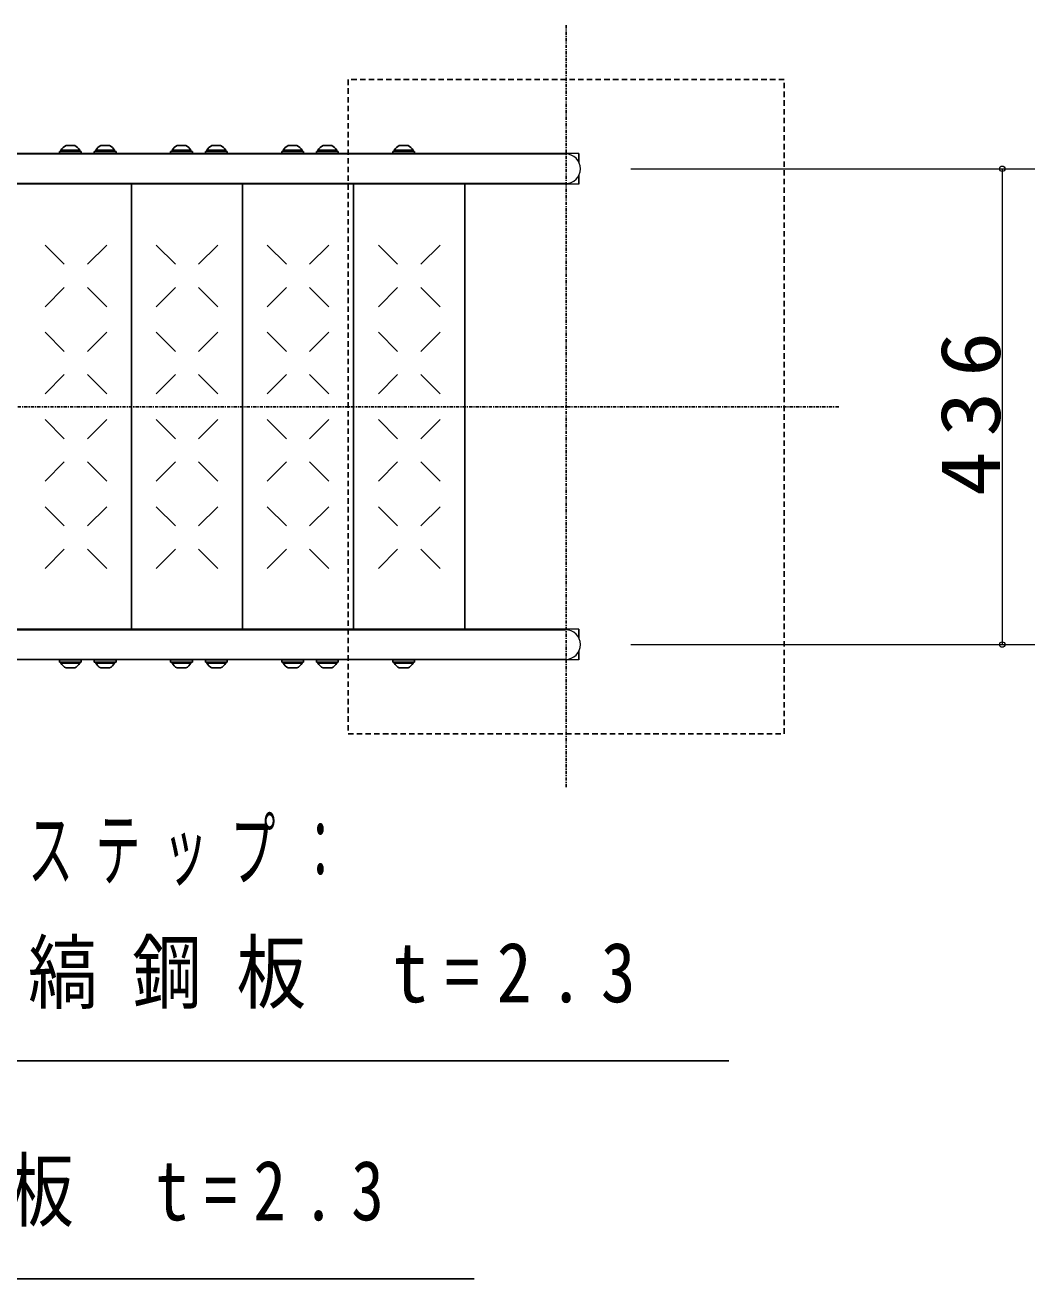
# Model space of a CAD drawing. Units: millimetres at full size; details may follow other scales. Extents: x -11723 to 28, y -1854 to 8010.
# Drawn here: x -6284 to -5358, y 6130 to 7280 of the extents above; entities that cross this region are included whole.
import ezdxf

# ---------------------------------------------------------------- set-up
doc = ezdxf.new("R2010")
doc.units = ezdxf.units.MM
doc.linetypes.add('USER2', pattern=[6, 3, -1, 1, -1])
doc.linetypes.add('USER4', pattern=[8, 5, -3])
doc.layers.add('線', color=2, linetype='Continuous', lineweight=25)
doc.layers.add('補助', color=2, linetype='Continuous', lineweight=13)
doc.styles.add('ＭＳ ゴシック', font='')
doc.styles.get('ＭＳ ゴシック').set_extended_font_data('MS Gothic')

# ---------------------------------------------------------------- blocks, each defined once
blk = doc.blocks.new('dimension_origin')
at = {"color": 0, "linetype": 'Continuous', "lineweight": -2}
blk.add_circle((0, 0), 1.25, dxfattribs=at)

msp = doc.modelspace()

# ---------------------------------------------------------------- linework, layer by layer
at = {"layer": '線', "color": 20, "linetype": 'USER2'}
for p, q in [((-5787.943, 7280), (-5787.943, 6580)), ((-5537.943, 6930), (-10461.246, 6930))]:
    msp.add_line(p, q, dxfattribs=at)
at = {"layer": '線'}
for p, q in [((-6251.271, 7164.2), (-6251.271, 7165.2)), ((-6233.971, 7165.2), (-6251.271, 7165.2)), ((-6238.621, 7169.55), (-6246.621, 7169.55)), ((-6233.971, 7164.2), (-6233.971, 7165.2)), ((-6219.366, 7164.2), (-6219.366, 7165.2)), ((-6202.066, 7165.2), (-6219.366, 7165.2)), ((-6206.716, 7169.55), (-6214.716, 7169.55)), ((-6202.066, 7164.2), (-6202.066, 7165.2)), ((-6149.366, 7164.2), (-6149.366, 7165.2)), ((-6132.066, 7165.2), (-6149.366, 7165.2)), ((-6136.716, 7169.55), (-6144.716, 7169.55)), ((-6132.066, 7164.2), (-6132.066, 7165.2)), ((-6117.461, 7164.2), (-6117.461, 7165.2)), ((-6100.161, 7165.2), (-6117.461, 7165.2)), ((-6104.811, 7169.55), (-6112.811, 7169.55)), ((-6100.161, 7164.2), (-6100.161, 7165.2)), ((-6047.461, 7164.2), (-6047.461, 7165.2)), ((-6030.161, 7165.2), (-6047.461, 7165.2)), ((-6034.811, 7169.55), (-6042.811, 7169.55)), ((-6030.161, 7164.2), (-6030.161, 7165.2)), ((-6015.556, 7164.2), (-6015.556, 7165.2)), ((-5998.256, 7165.2), (-6015.556, 7165.2)), ((-6002.906, 7169.55), (-6010.906, 7169.55)), ((-5998.256, 7164.2), (-5998.256, 7165.2)), ((-5945.556, 7164.2), (-5945.556, 7165.2)), ((-5928.256, 7165.2), (-5945.556, 7165.2)), ((-5932.906, 7169.55), (-5940.906, 7169.55)), ((-5928.256, 7164.2), (-5928.256, 7165.2)), ((-5788.441, 7161.8), (-6691.369, 7161.8)), ((-6252.621, 7164.2), (-6252.621, 7162.2)), ((-6232.621, 7164.2), (-6252.621, 7164.2)), ((-6232.621, 7162.2), (-6252.621, 7162.2)), ((-6233.971, 7164.2), (-6251.271, 7164.2)), ((-6232.621, 7164.2), (-6232.621, 7162.2)), ((-6220.716, 7164.2), (-6220.716, 7162.2)), ((-6200.716, 7164.2), (-6220.716, 7164.2)), ((-6200.716, 7162.2), (-6220.716, 7162.2)), ((-6202.066, 7164.2), (-6219.366, 7164.2)), ((-6200.716, 7164.2), (-6200.716, 7162.2)), ((-6150.716, 7164.2), (-6150.716, 7162.2)), ((-6130.716, 7164.2), (-6150.716, 7164.2)), ((-6130.716, 7162.2), (-6150.716, 7162.2)), ((-6132.066, 7164.2), (-6149.366, 7164.2)), ((-6130.716, 7164.2), (-6130.716, 7162.2)), ((-6118.811, 7164.2), (-6118.811, 7162.2)), ((-6098.811, 7164.2), (-6118.811, 7164.2)), ((-6098.811, 7162.2), (-6118.811, 7162.2)), ((-6100.161, 7164.2), (-6117.461, 7164.2)), ((-6098.811, 7164.2), (-6098.811, 7162.2)), ((-6048.811, 7164.2), (-6048.811, 7162.2)), ((-6028.811, 7164.2), (-6048.811, 7164.2)), ((-6028.811, 7162.2), (-6048.811, 7162.2)), ((-6030.161, 7164.2), (-6047.461, 7164.2)), ((-6028.811, 7164.2), (-6028.811, 7162.2)), ((-6016.906, 7164.2), (-6016.906, 7162.2)), ((-5996.906, 7164.2), (-6016.906, 7164.2)), ((-5996.906, 7162.2), (-6016.906, 7162.2)), ((-5998.256, 7164.2), (-6015.556, 7164.2)), ((-5996.906, 7164.2), (-5996.906, 7162.2)), ((-5946.906, 7164.2), (-5946.906, 7162.2)), ((-5926.906, 7164.2), (-5946.906, 7164.2)), ((-5926.906, 7162.2), (-5946.906, 7162.2)), ((-5928.256, 7164.2), (-5945.556, 7164.2)), ((-5926.906, 7164.2), (-5926.906, 7162.2)), ((-5776.139, 7153.998), (-5776.139, 7162.2)), ((-5776.139, 7134.2), (-5776.139, 7142.402)), ((-5788.441, 7134.6), (-6691.369, 7134.6)), ((-6186.621, 6725.8), (-6186.621, 7134.2)), ((-6084.716, 6725.8), (-6084.716, 7134.2)), ((-5982.811, 6725.8), (-5982.811, 7134.2)), ((-5880.906, 6725.8), (-5880.906, 7134.2)), ((-6265.858, 7078.284), (-6248.18, 7060.607)), ((-6209.289, 7078.284), (-6226.967, 7060.607)), ((-6163.953, 7078.284), (-6146.275, 7060.607)), ((-6107.384, 7078.284), (-6125.062, 7060.607)), ((-6062.047, 7078.284), (-6044.37, 7060.607)), ((-6005.479, 7078.284), (-6023.157, 7060.607)), ((-5960.142, 7078.284), (-5942.465, 7060.607)), ((-5903.574, 7078.284), (-5921.251, 7060.607)), ((-6248.18, 7039.393), (-6265.858, 7021.716)), ((-6226.967, 7039.393), (-6209.289, 7021.716)), ((-6146.275, 7039.393), (-6163.953, 7021.716)), ((-6125.062, 7039.393), (-6107.384, 7021.716)), ((-6044.37, 7039.393), (-6062.047, 7021.716)), ((-6023.157, 7039.393), (-6005.479, 7021.716)), ((-5942.465, 7039.393), (-5960.142, 7021.716)), ((-5921.251, 7039.393), (-5903.574, 7021.716)), ((-6265.858, 6998.284), (-6248.18, 6980.607)), ((-6209.289, 6998.284), (-6226.967, 6980.607)), ((-6163.953, 6998.284), (-6146.275, 6980.607)), ((-6107.384, 6998.284), (-6125.062, 6980.607)), ((-6062.047, 6998.284), (-6044.37, 6980.607)), ((-6005.479, 6998.284), (-6023.157, 6980.607)), ((-5960.142, 6998.284), (-5942.465, 6980.607)), ((-5903.574, 6998.284), (-5921.251, 6980.607)), ((-6248.18, 6959.393), (-6265.858, 6941.716)), ((-6226.967, 6959.393), (-6209.289, 6941.716)), ((-6146.275, 6959.393), (-6163.953, 6941.716)), ((-6125.062, 6959.393), (-6107.384, 6941.716)), ((-6044.37, 6959.393), (-6062.047, 6941.716)), ((-6023.157, 6959.393), (-6005.479, 6941.716)), ((-5942.465, 6959.393), (-5960.142, 6941.716)), ((-5921.251, 6959.393), (-5903.574, 6941.716)), ((-6265.858, 6918.284), (-6248.18, 6900.607)), ((-6209.289, 6918.284), (-6226.967, 6900.607)), ((-6163.953, 6918.284), (-6146.275, 6900.607)), ((-6107.384, 6918.284), (-6125.062, 6900.607)), ((-6062.047, 6918.284), (-6044.37, 6900.607)), ((-6005.479, 6918.284), (-6023.157, 6900.607)), ((-5960.142, 6918.284), (-5942.465, 6900.607)), ((-5903.574, 6918.284), (-5921.251, 6900.607)), ((-6248.18, 6879.393), (-6265.858, 6861.716)), ((-6226.967, 6879.393), (-6209.289, 6861.716)), ((-6146.275, 6879.393), (-6163.953, 6861.716)), ((-6125.062, 6879.393), (-6107.384, 6861.716)), ((-6044.37, 6879.393), (-6062.047, 6861.716)), ((-6023.157, 6879.393), (-6005.479, 6861.716)), ((-5942.465, 6879.393), (-5960.142, 6861.716)), ((-5921.251, 6879.393), (-5903.574, 6861.716)), ((-6265.858, 6838.284), (-6248.18, 6820.607)), ((-6209.289, 6838.284), (-6226.967, 6820.607)), ((-6163.953, 6838.284), (-6146.275, 6820.607)), ((-6107.384, 6838.284), (-6125.062, 6820.607)), ((-6062.047, 6838.284), (-6044.37, 6820.607)), ((-6005.479, 6838.284), (-6023.157, 6820.607)), ((-5960.142, 6838.284), (-5942.465, 6820.607)), ((-5903.574, 6838.284), (-5921.251, 6820.607)), ((-6248.18, 6799.393), (-6265.858, 6781.716)), ((-6226.967, 6799.393), (-6209.289, 6781.716)), ((-6146.275, 6799.393), (-6163.953, 6781.716)), ((-6125.062, 6799.393), (-6107.384, 6781.716)), ((-6044.37, 6799.393), (-6062.047, 6781.716)), ((-6023.157, 6799.393), (-6005.479, 6781.716)), ((-5942.465, 6799.393), (-5960.142, 6781.716)), ((-5921.251, 6799.393), (-5903.574, 6781.716)), ((-5788.441, 6725.4), (-6691.369, 6725.4)), ((-5776.139, 6725.8), (-5776.139, 6717.598)), ((-5776.139, 6706.002), (-5776.139, 6697.8)), ((-5788.441, 6698.2), (-6691.369, 6698.2)), ((-6252.621, 6695.8), (-6252.621, 6697.8)), ((-6232.621, 6697.8), (-6252.621, 6697.8)), ((-6232.621, 6695.8), (-6252.621, 6695.8)), ((-6251.271, 6695.8), (-6251.271, 6694.8)), ((-6233.971, 6695.8), (-6251.271, 6695.8)), ((-6233.971, 6694.8), (-6251.271, 6694.8)), ((-6233.971, 6695.8), (-6233.971, 6694.8)), ((-6232.621, 6695.8), (-6232.621, 6697.8)), ((-6220.716, 6695.8), (-6220.716, 6697.8)), ((-6200.716, 6697.8), (-6220.716, 6697.8)), ((-6200.716, 6695.8), (-6220.716, 6695.8)), ((-6219.366, 6695.8), (-6219.366, 6694.8)), ((-6202.066, 6695.8), (-6219.366, 6695.8)), ((-6202.066, 6694.8), (-6219.366, 6694.8)), ((-6202.066, 6695.8), (-6202.066, 6694.8)), ((-6200.716, 6695.8), (-6200.716, 6697.8)), ((-6150.716, 6695.8), (-6150.716, 6697.8)), ((-6130.716, 6697.8), (-6150.716, 6697.8)), ((-6130.716, 6695.8), (-6150.716, 6695.8)), ((-6149.366, 6695.8), (-6149.366, 6694.8)), ((-6132.066, 6695.8), (-6149.366, 6695.8)), ((-6132.066, 6694.8), (-6149.366, 6694.8)), ((-6132.066, 6695.8), (-6132.066, 6694.8)), ((-6130.716, 6695.8), (-6130.716, 6697.8)), ((-6118.811, 6695.8), (-6118.811, 6697.8)), ((-6098.811, 6697.8), (-6118.811, 6697.8)), ((-6098.811, 6695.8), (-6118.811, 6695.8)), ((-6117.461, 6695.8), (-6117.461, 6694.8)), ((-6100.161, 6695.8), (-6117.461, 6695.8)), ((-6100.161, 6694.8), (-6117.461, 6694.8)), ((-6100.161, 6695.8), (-6100.161, 6694.8)), ((-6098.811, 6695.8), (-6098.811, 6697.8)), ((-6048.811, 6695.8), (-6048.811, 6697.8)), ((-6028.811, 6697.8), (-6048.811, 6697.8)), ((-6028.811, 6695.8), (-6048.811, 6695.8)), ((-6047.461, 6695.8), (-6047.461, 6694.8)), ((-6030.161, 6695.8), (-6047.461, 6695.8)), ((-6030.161, 6694.8), (-6047.461, 6694.8)), ((-6030.161, 6695.8), (-6030.161, 6694.8)), ((-6028.811, 6695.8), (-6028.811, 6697.8)), ((-6016.906, 6695.8), (-6016.906, 6697.8)), ((-5996.906, 6697.8), (-6016.906, 6697.8)), ((-5996.906, 6695.8), (-6016.906, 6695.8)), ((-6015.556, 6695.8), (-6015.556, 6694.8)), ((-5998.256, 6695.8), (-6015.556, 6695.8)), ((-5998.256, 6694.8), (-6015.556, 6694.8)), ((-5998.256, 6695.8), (-5998.256, 6694.8)), ((-5996.906, 6695.8), (-5996.906, 6697.8)), ((-5946.906, 6695.8), (-5946.906, 6697.8)), ((-5926.906, 6697.8), (-5946.906, 6697.8)), ((-5926.906, 6695.8), (-5946.906, 6695.8)), ((-5945.556, 6695.8), (-5945.556, 6694.8)), ((-5928.256, 6695.8), (-5945.556, 6695.8)), ((-5928.256, 6694.8), (-5945.556, 6694.8)), ((-5928.256, 6695.8), (-5928.256, 6694.8)), ((-5926.906, 6695.8), (-5926.906, 6697.8)), ((-6238.621, 6690.45), (-6246.621, 6690.45)), ((-6206.716, 6690.45), (-6214.716, 6690.45)), ((-6136.716, 6690.45), (-6144.716, 6690.45)), ((-6104.811, 6690.45), (-6112.811, 6690.45)), ((-6034.811, 6690.45), (-6042.811, 6690.45)), ((-6002.906, 6690.45), (-6010.906, 6690.45)), ((-5932.906, 6690.45), (-5940.906, 6690.45))]:
    msp.add_line(p, q, dxfattribs=at)
at = {"layer": '線', "color": 7, "lineweight": 13}
for p, q in [((-5776.139, 7162.2), (-6691.369, 7162.2)), ((-5776.139, 7134.2), (-6691.369, 7134.2)), ((-5776.139, 6725.8), (-6691.369, 6725.8)), ((-5776.139, 6697.8), (-6691.369, 6697.8))]:
    msp.add_line(p, q, dxfattribs=at)
at = {"layer": '線', "color": 4, "linetype": 'USER4'}
msp.add_lwpolyline([(-5987.943, 6630), (-5587.943, 6630), (-5587.943, 7230), (-5987.943, 7230)], close=True, dxfattribs=at)
at = {"layer": '線'}
for centre, start, end in [((-6242.621, 7160.614), 114.11411, 152.06758), ((-6242.621, 7160.614), 27.93242, 65.88589), ((-6210.716, 7160.614), 114.11411, 152.06758), ((-6210.716, 7160.614), 27.93242, 65.88589), ((-6140.716, 7160.614), 114.11411, 152.06758), ((-6140.716, 7160.614), 27.93242, 65.88589), ((-6108.811, 7160.614), 114.11411, 152.06758), ((-6108.811, 7160.614), 27.93242, 65.88589), ((-6038.811, 7160.614), 114.11411, 152.06758), ((-6038.811, 7160.614), 27.93242, 65.88589), ((-6006.906, 7160.614), 114.11411, 152.06758), ((-6006.906, 7160.614), 27.93242, 65.88589), ((-5936.906, 7160.614), 114.11411, 152.06758), ((-5936.906, 7160.614), 27.93242, 65.88589), ((-6242.621, 6699.386), 207.93242, 245.88589), ((-6242.621, 6699.386), 294.11411, 332.06758), ((-6210.716, 6699.386), 207.93242, 245.88589), ((-6210.716, 6699.386), 294.11411, 332.06758), ((-6140.716, 6699.386), 207.93242, 245.88589), ((-6140.716, 6699.386), 294.11411, 332.06758), ((-6108.811, 6699.386), 207.93242, 245.88589), ((-6108.811, 6699.386), 294.11411, 332.06758), ((-6038.811, 6699.386), 207.93242, 245.88589), ((-6038.811, 6699.386), 294.11411, 332.06758), ((-6006.906, 6699.386), 207.93242, 245.88589), ((-6006.906, 6699.386), 294.11411, 332.06758), ((-5936.906, 6699.386), 207.93242, 245.88589), ((-5936.906, 6699.386), 294.11411, 332.06758)]:
    msp.add_arc(centre, 9.791, start, end, dxfattribs=at)
at = {"layer": '線', "color": 7, "lineweight": 13}
for centre in [(-5788.441, 7148.2), (-5788.441, 6711.8)]:
    msp.add_arc(centre, 13.6, 270, 90, dxfattribs=at)
at = {"layer": '補助'}
for p, q in [((-5728.441, 7148.2), (-5357.943, 7148.2)), ((-5387.943, 7148.2), (-5387.943, 6711.8)), ((-5728.441, 6711.8), (-5357.943, 6711.8))]:
    msp.add_line(p, q, dxfattribs=at)
at = {"layer": '補助', "lineweight": 25}
for p, q in [((-6303.208, 6330), (-6273.208, 6330)), ((-6273.208, 6330), (-5638.783, 6330)), ((-6651.288, 6130), (-5872.276, 6130))]:
    msp.add_line(p, q, dxfattribs=at)

# ---------------------------------------------------------------- block references
at = {"layer": '補助', "xscale": 2, "yscale": 2}
for p, rotation in [((-5387.943, 7148.2), 270), ((-5387.943, 6711.8), 90)]:
    msp.add_blockref('dimension_origin', p, dxfattribs=dict(at, rotation=rotation))

# ---------------------------------------------------------------- texts
at = {"layer": '補助', "insert": (-5388.943, 6930), "char_height": 54.99, "attachment_point": 8, "rotation": 90, "style": 'ＭＳ ゴシック'}
msp.add_mtext('\\T1.33;\\W1.1;436', dxfattribs=at)
at = {"layer": '補助', "char_height": 54.99, "attachment_point": 1, "style": 'ＭＳ ゴシック'}
for s, insert in [('\\T1.5;\\W0.55;ステップ：', (-6281.458, 6551.25)), ('\\T1.5;\\W0.85;縞鋼板\\~t=2.3', (-6281.458, 6438.75)), ('\\T1.5;\\W0.8;床：縞鋼板\\~t=2.3', (-6659.538, 6238.75))]:
    msp.add_mtext(s, dxfattribs=dict(at, insert=insert))

doc.saveas('drawing.dxf')
